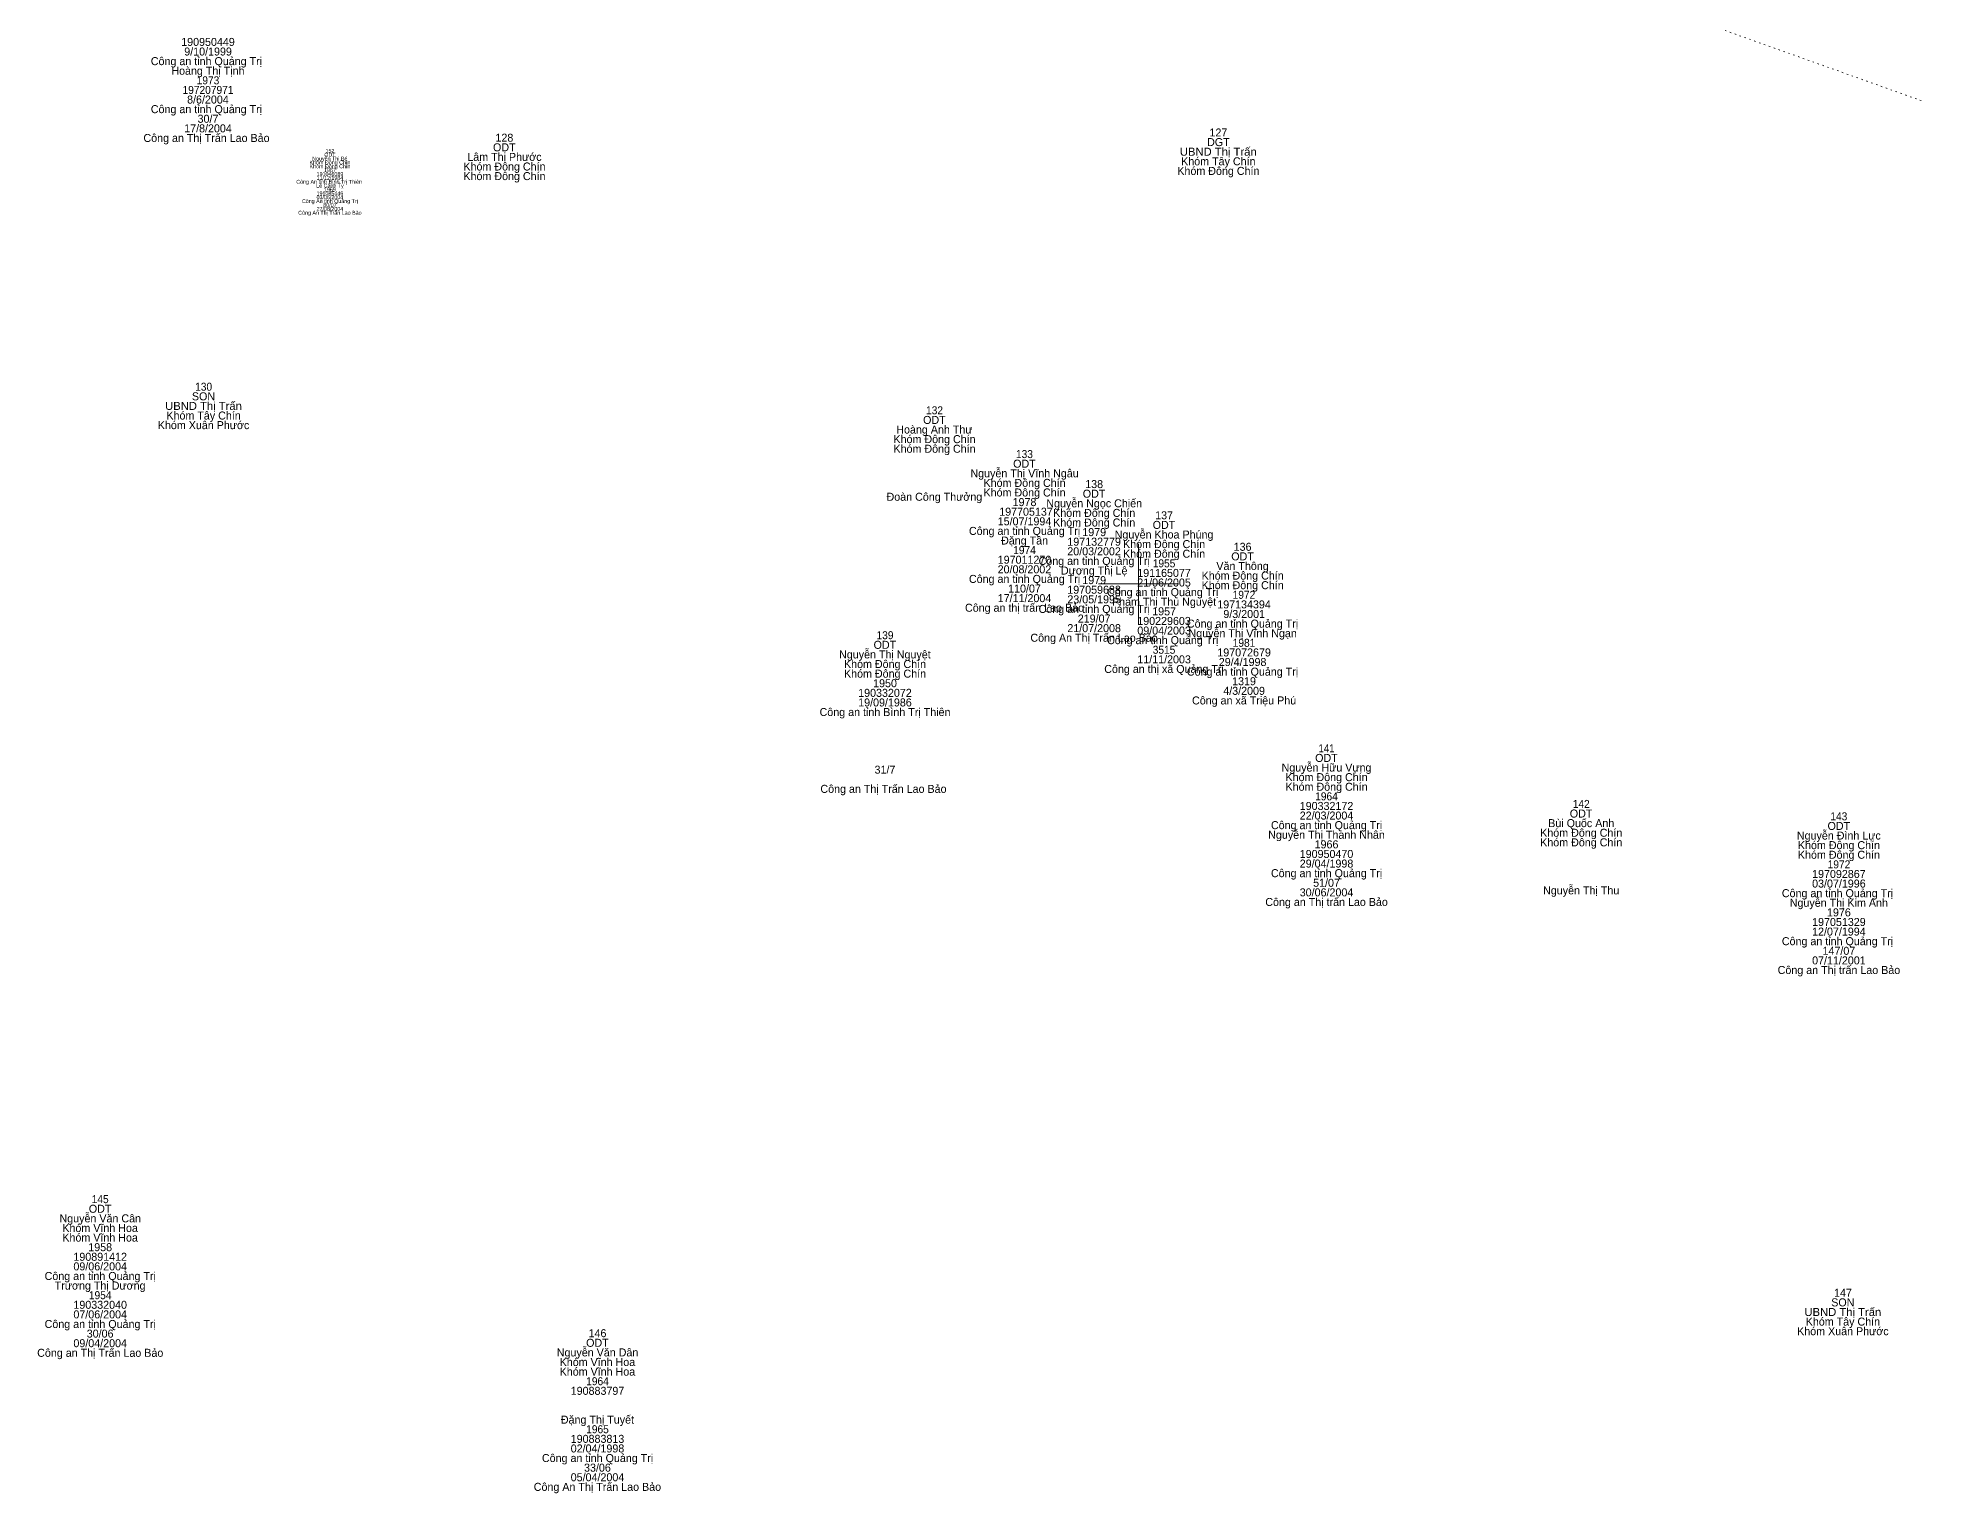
# Model space of a CAD drawing. Header units: metres. Extents: x 537880 to 538618, y 1836864 to 1837647.
# Drawn here: x 538017.5 to 538158.9, y 1837031.8 to 1837140.9 of the extents above; entities that cross this region are included whole.
import ezdxf
from ezdxf.enums import TextEntityAlignment as Align

# ---------------------------------------------------------------- set-up
doc = ezdxf.new("R2010")
doc.units = ezdxf.units.M
doc.header["$LTSCALE"] = 0.24
doc.linetypes.add('DOTTED', pattern=[1.5, 0.3, -1.2])
doc.layers.add('1', color=7, linetype='Continuous')
doc.layers.add('59', color=7, linetype='DOTTED', lineweight=13)
doc.layers.add('63', color=7, linetype='Continuous', lineweight=13)

msp = doc.modelspace()

# ---------------------------------------------------------------- linework, layer by layer
at = {"layer": '59'}
msp.add_lwpolyline([(538041.39, 1837183.27), (538059.91, 1837175.36), (538141.77, 1837142.27), (538158.9, 1837136.15)], dxfattribs=at)
at = {"layer": '63'}
for p, q in [((538100, 1837097), (538100, 1837103)), ((538097, 1837100), (538103, 1837100))]:
    msp.add_line(p, q, dxfattribs=at)

# ---------------------------------------------------------------- texts
at = {"layer": '1'}
for s, height, p in [(' 190950449', 0.6, (538030.13, 1837140.33)), (' 9/10/1999', 0.6, (538030.135, 1837139.61)), (' Công an tỉnh Quảng Trị ', 0.6, (538030.125, 1837138.89)), (' Hoàng Thị Tịnh', 0.6, (538030.125, 1837138.17)), (' Công an tỉnh Quảng Trị ', 0.6, (538030.125, 1837135.29)), (' 8/6/2004', 0.6, (538030.125, 1837136.01)), (' 17/8/2004', 0.6, (538030.13, 1837133.85)), (' 30/7', 0.6, (538030.13, 1837134.57)), ('127', 0.6, (538105.985, 1837133.54)), (' Công an Thị Trấn Lao Bảo ', 0.6, (538030.13, 1837133.13)), ('ODT', 0.6, (538052.455, 1837132.43)), ('128', 0.6, (538052.46, 1837133.15)), ('DGT', 0.6, (538105.985, 1837132.82)), ('Khóm Đông Chín', 0.2893, (538039.385, 1837131.45)), ('Khóm Đông Chín', 0.2893, (538039.385, 1837131.16)), ('Nguyễn Thị Bé', 0.2893, (538039.375, 1837131.74)), ('1967', 0.2893, (538039.385, 1837130.87)), ('ODT', 0.2893, (538039.38, 1837132.03)), ('Khóm Đông Chín', 0.6, (538052.465, 1837130.99)), ('Lâm Thị Phước', 0.6, (538052.465, 1837131.71)), ('Khóm Đông Chín', 0.6, (538105.985, 1837130.66)), ('Khóm Tây Chín', 0.6, (538105.98, 1837131.38)), ('Công An tỉnh Bình Trị Thiên ', 0.2893, (538039.38, 1837130)), ('Lê Cảnh Tỵ', 0.2893, (538039.385, 1837129.71)), ('11/12/1984', 0.2893, (538039.38, 1837130.29)), ('191046089', 0.2893, (538039.385, 1837130.58)), ('Khóm Đông Chín', 0.6, (538052.465, 1837130.27)), ('Công An tỉnh Quảng Trị', 0.2893, (538039.38, 1837128.55)), ('03/06/2004', 0.2893, (538039.38, 1837128.84)), ('27/08/2004', 0.2893, (538039.38, 1837127.97)), ('191085446', 0.2893, (538039.38, 1837129.13)), ('80/07', 0.2893, (538039.385, 1837128.26)), ('Công An Thị Trấn Lao Bảo', 0.2893, (538039.38, 1837127.68)), ('SON', 0.6, (538029.905, 1837113.76)), ('Khóm Tây Chín', 0.6, (538029.91, 1837112.32)), ('Khóm Xuân Phước', 0.6, (538029.91, 1837111.6)), ('Hoàng Anh Thư', 0.6, (538084.695, 1837111.27)), ('ODT', 0.6, (538084.695, 1837111.99)), ('Khóm Đông Chín', 0.6, (538084.705, 1837110.55)), ('Khóm Đông Chín', 0.6, (538084.705, 1837109.83)), ('Nguyễn Thị Vĩnh Ngâu', 0.6, (538091.455, 1837107.99)), ('ODT', 0.6, (538091.445, 1837108.71)), ('Khóm Đông Chín', 0.6, (538091.455, 1837107.27)), ('Khóm Đông Chín', 0.6, (538091.455, 1837106.55)), ('ODT', 0.6, (538096.665, 1837106.46)), ('138', 0.6, (538096.67, 1837107.18)), ('Đoàn Công Thưởng', 0.6, (538084.695, 1837106.23)), (' 197705137', 0.6, (538091.45, 1837105.11)), ('1978', 0.6, (538091.45, 1837105.83)), ('Nguyễn Ngọc Chiến', 0.6, (538096.675, 1837105.74)), ('Khóm Đông Chín', 0.6, (538096.675, 1837105.02)), ('Công an tỉnh Quảng Trị', 0.6, (538091.455, 1837103.67)), ('15/07/1994', 0.6, (538091.45, 1837104.39)), ('Khóm Đông Chín', 0.6, (538096.675, 1837104.3)), ('ODT', 0.6, (538101.905, 1837104.12)), ('137', 0.6, (538101.915, 1837104.84)), ('Đặng Tân', 0.6, (538091.455, 1837102.95)), ('197132779', 0.6, (538096.67, 1837102.86)), ('1979', 0.6, (538096.675, 1837103.58)), ('Nguyễn Khoa Phúng', 0.6, (538101.91, 1837103.4)), ('Khóm Đông Chín', 0.6, (538101.915, 1837102.68)), ('136', 0.6, (538107.8, 1837102.48)), ('20/08/2002', 0.6, (538091.445, 1837100.79)), ('197011270', 0.6, (538091.45, 1837101.51)), ('Công an tỉnh Quảng Trị', 0.6, (538096.675, 1837101.42)), ('20/03/2002', 0.6, (538096.665, 1837102.14)), ('Khóm Đông Chín', 0.6, (538101.915, 1837101.96)), ('Văn Thông', 0.6, (538107.795, 1837101.04)), ('ODT', 0.6, (538107.795, 1837101.76)), ('Công an tỉnh Quảng Trị', 0.6, (538091.455, 1837100.07)), ('Dương Thị Lệ', 0.6, (538096.675, 1837100.7)), ('1979', 0.6, (538096.675, 1837099.98)), ('21/06/2005', 0.6, (538101.91, 1837099.8)), ('191165077', 0.6, (538101.91, 1837100.52)), ('Khóm Đông Chín', 0.6, (538107.805, 1837100.32)), ('Khóm Đông Chín', 0.6, (538107.805, 1837099.6)), ('Công an thị trấn Lao Bảo', 0.6, (538091.45, 1837097.91)), ('17/11/2004', 0.6, (538091.45, 1837098.63)), ('110/07', 0.6, (538091.45, 1837099.35)), ('23/05/1995', 0.6, (538096.67, 1837098.54)), ('197059688', 0.6, (538096.665, 1837099.26)), ('Công an tỉnh Quảng Trị ', 0.6, (538101.915, 1837099.08)), ('Phạm Thị Thu Nguyệt', 0.6, (538101.91, 1837098.36)), (' 197134394', 0.6, (538107.795, 1837098.16)), ('Công an tỉnh Quảng Trị', 0.6, (538096.675, 1837097.82)), ('219/07', 0.6, (538096.67, 1837097.1)), ('190229603', 0.6, (538101.91, 1837096.92)), ('1957', 0.6, (538101.915, 1837097.64)), (' Công an tỉnh Quảng Trị ', 0.6, (538107.795, 1837096.72)), (' 9/3/2001', 0.6, (538107.805, 1837097.44)), ('Công An Thị Trấn Lao Bảo', 0.6, (538096.665, 1837095.66)), ('21/07/2008', 0.6, (538096.67, 1837096.38)), ('Công an tỉnh Quảng Trị ', 0.6, (538101.915, 1837095.48)), ('09/04/2003', 0.6, (538101.915, 1837096.2)), ('Nguyễn Thị Vĩnh Ngạn', 0.6, (538107.805, 1837096)), ('Nguyễn Thị Nguyệt', 0.6, (538080.985, 1837094.41)), ('Khóm Đông Chín', 0.6, (538080.995, 1837093.69)), ('ODT', 0.6, (538080.985, 1837095.13)), ('11/11/2003', 0.6, (538101.915, 1837094.04)), (' 197072679', 0.6, (538107.8, 1837094.56)), ('29/4/1998', 0.6, (538107.8, 1837093.84)), ('Khóm Đông Chín', 0.6, (538080.995, 1837092.97)), ('Công an thị xã Quảng Trị', 0.6, (538101.91, 1837093.32)), (' Công an tỉnh Quảng Trị ', 0.6, (538107.795, 1837093.12)), (' 1319', 0.6, (538107.795, 1837092.4)), ('190332072', 0.6, (538080.99, 1837091.53)), ('1950', 0.6, (538080.995, 1837092.25)), (' Công an xã Triệu Phú', 0.6, (538107.8, 1837090.96)), (' 4/3/2009', 0.6, (538107.8, 1837091.68)), ('Công an tỉnh Bình Trị Thiên', 0.6, (538080.995, 1837090.09)), ('19/09/1986', 0.6, (538080.99, 1837090.81)), ('31/7', 0.6, (538080.99, 1837085.77)), ('Nguyễn Hữu Vựng', 0.6, (538114.09, 1837085.93)), ('Khóm Đông Chín', 0.6, (538114.095, 1837085.21)), ('ODT', 0.6, (538114.085, 1837086.65)), ('Công an Thị Trấn Lao Bảo ', 0.6, (538080.99, 1837084.33)), ('Khóm Đông Chín', 0.6, (538114.095, 1837084.49)), ('190332172', 0.6, (538114.09, 1837083.05)), ('ODT', 0.6, (538133.175, 1837082.48)), ('Nguyễn Thị Thanh Nhân', 0.6, (538114.09, 1837080.89)), ('Công an tỉnh Quảng Trị', 0.6, (538114.095, 1837081.61)), ('22/03/2004', 0.6, (538114.09, 1837082.33)), ('Khóm Đông Chín', 0.6, (538133.185, 1837081.04)), ('Bùi Quốc Anh', 0.6, (538133.185, 1837081.76)), ('ODT', 0.6, (538152.495, 1837081.55)), ('1966', 0.6, (538114.09, 1837080.17)), ('Khóm Đông Chín', 0.6, (538133.185, 1837080.32)), ('Nguyễn Đình Lực', 0.6, (538152.495, 1837080.83)), ('Khóm Đông Chín', 0.6, (538152.505, 1837080.11)), ('29/04/1998', 0.6, (538114.09, 1837078.73)), ('190950470', 0.6, (538114.09, 1837079.45)), ('Khóm Đông Chín', 0.6, (538152.505, 1837079.39)), ('Công an tỉnh Quảng Trị', 0.6, (538114.095, 1837078.01)), ('51/07', 0.6, (538114.09, 1837077.29)), ('Nguyễn Thị Thu', 0.6, (538133.18, 1837076.72)), ('03/07/1996', 0.6, (538152.5, 1837077.23)), ('197092867', 0.6, (538152.5, 1837077.95)), ('Công an Thị trấn Lao Bảo', 0.6, (538114.095, 1837075.85)), ('30/06/2004', 0.6, (538114.09, 1837076.57)), ('Công an tỉnh Quảng Trị ', 0.6, (538152.505, 1837076.51)), ('Nguyễn Thị Kim Anh', 0.6, (538152.495, 1837075.79)), ('197051329', 0.6, (538152.5, 1837074.35)), ('1976', 0.6, (538152.5, 1837075.07)), ('Công an tỉnh Quảng Trị ', 0.6, (538152.505, 1837072.91)), ('12/07/1994', 0.6, (538152.5, 1837073.63)), ('07/11/2001', 0.6, (538152.5, 1837071.47)), ('147/07', 0.6, (538152.5, 1837072.19)), ('Công an Thị trấn Lao Bảo', 0.6, (538152.505, 1837070.75)), ('ODT', 0.6, (538022.155, 1837052.85)), ('Nguyễn Văn Cân', 0.6, (538022.165, 1837052.13)), ('Khóm Vĩnh Hoa', 0.6, (538022.155, 1837051.41)), ('Khóm Vĩnh Hoa', 0.6, (538022.155, 1837050.69)), ('1958', 0.6, (538022.16, 1837049.97)), ('09/06/2004', 0.6, (538022.16, 1837048.53)), ('190891412', 0.6, (538022.16, 1837049.25)), ('Công an tỉnh Quảng Trị', 0.6, (538022.165, 1837047.81)), ('Trương Thị Dương', 0.6, (538022.155, 1837047.09)), ('190332040', 0.6, (538022.16, 1837045.65)), ('SON', 0.6, (538152.795, 1837045.83)), ('147', 0.6, (538152.805, 1837046.55)), ('Công an tỉnh Quảng Trị', 0.6, (538022.165, 1837044.21)), ('07/06/2004', 0.6, (538022.16, 1837044.93)), ('Khóm Tây Chín', 0.6, (538152.8, 1837044.39)), ('30/06', 0.6, (538022.155, 1837043.49)), ('146', 0.6, (538059.44, 1837043.52)), ('Khóm Xuân Phước', 0.6, (538152.8, 1837043.67)), ('Công an Thị Trấn Lao Bảo', 0.6, (538022.165, 1837042.05)), ('09/04/2004', 0.6, (538022.16, 1837042.77)), ('Nguyễn Văn Dân', 0.6, (538059.445, 1837042.08)), ('ODT', 0.6, (538059.435, 1837042.8)), ('Khóm Vĩnh Hoa', 0.6, (538059.435, 1837041.36)), ('Khóm Vĩnh Hoa', 0.6, (538059.435, 1837040.64)), ('190883797', 0.6, (538059.44, 1837039.2)), ('Đặng Thị Tuyết', 0.6, (538059.435, 1837037.04)), ('02/04/1998', 0.6, (538059.44, 1837034.88)), ('190883813', 0.6, (538059.44, 1837035.6)), ('Công an tỉnh Quảng Trị', 0.6, (538059.445, 1837034.16)), ('33/06', 0.6, (538059.435, 1837033.44)), ('Công An Thị Trấn Lao Bảo', 0.6, (538059.435, 1837032)), ('05/04/2004', 0.6, (538059.44, 1837032.72))]:
    msp.add_text(s, height=height, dxfattribs=at).set_placement(p, align=Align.CENTER)
for s, height, width, p in [(' 197207971', 0.6, 0.95, (538030.135, 1837136.73)), (' 1973', 0.6, 0.95, (538030.135, 1837137.45)), ('152', 0.2893, 0.95, (538039.385, 1837132.32)), ('UBND Thị Trấn', 0.6, 1.05, (538105.975, 1837132.1)), ('1969', 0.2893, 0.95, (538039.375, 1837129.42)), ('130', 0.6, 0.95, (538029.915, 1837114.48)), ('UBND Thị Trấn', 0.6, 1.05, (538029.905, 1837113.04)), ('132', 0.6, 0.95, (538084.705, 1837112.71)), ('133', 0.6, 0.95, (538091.445, 1837109.43)), ('1974', 0.6, 0.95, (538091.45, 1837102.23)), ('1955', 0.6, 0.95, (538101.91, 1837101.24)), (' 1972', 0.6, 0.95, (538107.795, 1837098.88)), ('139', 0.6, 0.95, (538080.995, 1837095.85)), (' 1981', 0.6, 0.95, (538107.8, 1837095.28)), ('3515', 0.6, 0.95, (538101.91, 1837094.76)), ('141', 0.6, 0.9, (538114.09, 1837087.37)), ('1964', 0.6, 0.95, (538114.09, 1837083.77)), ('142', 0.6, 0.95, (538133.185, 1837083.2)), ('143', 0.6, 0.95, (538152.495, 1837082.27)), ('1972', 0.6, 0.95, (538152.505, 1837078.67)), ('145', 0.6, 0.95, (538022.16, 1837053.57)), ('1954', 0.6, 0.95, (538022.16, 1837046.37)), ('UBND Thị Trấn', 0.6, 1.05, (538152.795, 1837045.11)), ('1964', 0.6, 0.95, (538059.44, 1837039.92)), ('1965', 0.6, 0.95, (538059.44, 1837036.32))]:
    msp.add_text(s, height=height, dxfattribs=dict(at, width=width)).set_placement(p, align=Align.CENTER)

doc.saveas('drawing.dxf')
